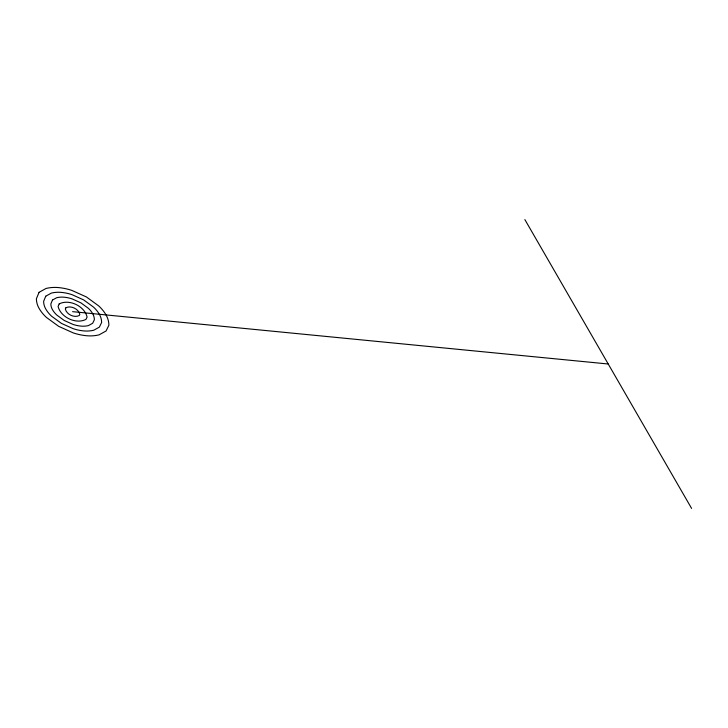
<?xml version="1.0" encoding="UTF-8"?>
<svg xmlns="http://www.w3.org/2000/svg" width="728" height="728" viewBox="0 0 728 728"><rect width="100%" height="100%" fill="white"/><g stroke="black" fill="none" stroke-linecap="round" stroke-linejoin="round"><path stroke-width="1.09" d="M72.563 311.657L608.226 364M524.861 219.583L691.6 508.417M39.066 292.328L36.4 298.717A30.075 23.305 3.1 0 0 39.085 308.39A47.111 36.509 3.1 0 0 46.401 317.399L58.713 326.362L73.3 332.924A47.111 36.509 3.1 0 0 86.459 335.726A30.075 23.305 3.1 0 0 99.053 334.871L106.061 330.994L108.891 325.198A31.941 24.752 3.1 0 0 106.042 314.933A47.111 36.509 3.1 0 0 98.726 305.924L86.414 296.951L71.826 290.399A47.111 36.509 3.1 0 0 58.668 287.587A30.075 23.305 3.1 0 0 46.073 288.443L39.066 292.328M45.764 296.196L43.635 301.301A24.06 18.646 3.1 0 0 45.782 309.045A37.683 29.202 3.1 0 0 51.633 316.252L61.489 323.423L73.155 328.665A37.683 29.202 3.1 0 0 83.684 330.912A24.06 18.646 3.1 0 0 93.757 330.23L99.363 327.127L101.629 322.486A25.553 19.802 3.1 0 0 99.345 314.278A37.683 29.202 3.1 0 0 93.493 307.07L83.638 299.891L71.972 294.649A37.683 29.202 3.1 0 0 61.443 292.401A24.06 18.646 3.1 0 0 51.37 293.084L45.764 296.196M52.462 300.054L50.869 303.894A18.045 13.987 3.1 0 0 52.48 309.691A28.265 21.904 3.1 0 0 56.866 315.097L64.255 320.484L73.009 324.415A28.265 21.904 3.1 0 0 80.899 326.099A18.045 13.987 3.1 0 0 88.452 325.589L92.665 323.259L94.358 319.783A19.165 14.851 3.1 0 0 92.647 313.622A28.265 21.904 3.1 0 0 88.261 308.217L80.872 302.839L72.118 298.899A28.265 21.904 3.1 0 0 64.228 297.215A18.045 13.987 3.1 0 0 56.675 297.725L52.462 300.054M59.168 303.922L58.094 306.479C60.733 317.308 76.04 324.57 85.959 319.392L87.096 317.071C84.603 306.097 69.16 298.726 59.168 303.922M65.866 307.789L65.329 309.072C66.648 314.487 74.302 318.109 79.261 315.524L79.825 314.369C78.578 308.872 70.862 305.196 65.866 307.789"/></g></svg>
